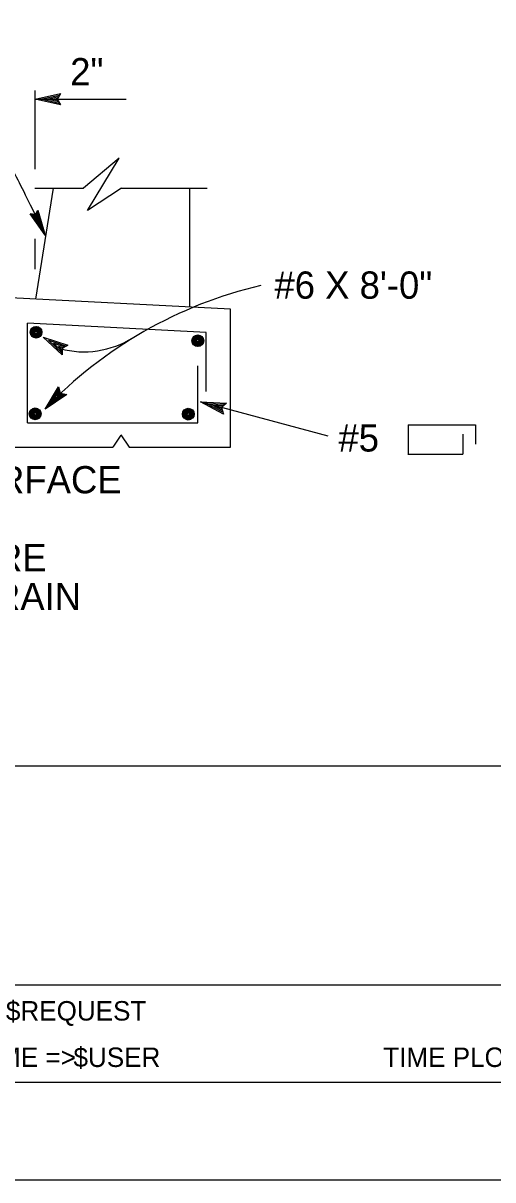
# Model space of a CAD drawing. Extents: x 0 to 2.83, y 0 to 1.83.
# Drawn here: x 0.7252 to 0.9261, y 0 to 0.4952 of the extents above; entities that cross this region are included whole.
import ezdxf

# ---------------------------------------------------------------- set-up
doc = ezdxf.new("R2010")
doc.units = 0
for name, color, linetype in [('10 Sheet Format', 7, 'Continuous'), ('210 Border', 7, 'Continuous'), ('212 Leaders and Dim Lines', 7, 'Continuous'), ('214 Text and Titles', 7, 'Continuous'), ('216 Rebar', 7, 'Continuous'), ('241 Concrete', 7, 'Continuous'), ('Default', 7, 'Continuous')]:
    doc.layers.add(name, color=color, linetype=linetype)

msp = doc.modelspace()

# ---------------------------------------------------------------- linework, layer by layer
at = {"layer": '10 Sheet Format'}
msp.add_lwpolyline([(0, 0), (2.833333333333333, 0), (2.833333333333333, 1.8333333333333333), (0, 1.8333333333333333)], close=True, dxfattribs=at)
at = {"layer": '210 Border'}
for p, q in [((2.791666651804788, 0.17708267623167617), (0.08333234863455112, 0.17708267623167617)), ((2.791666651804788, 0.08333333288297338), (0.08333234863455112, 0.08333333288297338)), ((2.791666651804788, 0.04166688334278559), (0.08333244519702242, 0.04166688334278559))]:
    msp.add_line(p, q, dxfattribs=at)
at = {"layer": '212 Leaders and Dim Lines'}
for p, q in [((0.7302867314766537, 0.432657256959636), (0.7302867314766537, 0.4664086485943932)), ((0.7302867314766537, 0.46266524566207545), (0.7411363664435031, 0.4650700785712682)), ((0.7302867314766537, 0.46266524566207545), (0.7692168096492055, 0.46266524566207545)), ((0.7411363664435031, 0.4602407278996015), (0.7302867314766537, 0.46266524566207545)), ((0.7302867314766537, 0.46266524566207545), (0.7302867314766537, 0.46266524566207545)), ((0.7407459501867585, 0.46088376644012236), (0.7327834270344925, 0.46266196485319533)), ((0.7328031118877738, 0.4626718072798359), (0.7407131420979559, 0.46442047841298695)), ((0.7352834034012112, 0.462658684044315), (0.7403916228276956, 0.4637938439168671)), ((0.7403227258412112, 0.4615333665984036), (0.7352834034012112, 0.462658684044315)), ((0.7377800989590493, 0.462658684044315), (0.7399683984821482, 0.46314424375858587)), ((0.7400044873798316, 0.46216328190340356), (0.7377800989590493, 0.462658684044315)), ((0.7411363664435031, 0.4650700785712682), (0.739689529727331, 0.46266524566207545)), ((0.739689529727331, 0.46266524566207545), (0.7411363664435031, 0.4602407278996015)), ((0.7411363664435031, 0.4650700785712682), (0.7411363664435031, 0.4650700785712682)), ((0.7411363664435031, 0.4602407278996015), (0.7411363664435031, 0.4602407278996015)), ((0.7292288495426599, 0.41342496463420647), (0.7281602492805828, 0.4135250145407267)), ((0.7346391216741022, 0.4045242285060008), (0.7281602492805828, 0.4135250145407267)), ((0.7346391216741022, 0.4045242285060008), (0.7286949386502868, 0.4134751816118748)), ((0.7292288495426599, 0.41342496463420647), (0.7346391216741022, 0.4045242285060008)), ((0.7302974498047373, 0.4133249147276863), (0.7292288495426599, 0.41342496463420647)), ((0.7297627604350333, 0.41337474765653814), (0.7346391216741022, 0.4045242285060008)), ((0.7308667658461033, 0.41423300334390517), (0.7302974498047373, 0.4133249147276863)), ((0.7302974498047373, 0.4133249147276863), (0.7346391216741022, 0.4045242285060008)), ((0.7346391216741022, 0.4045242285060008), (0.730581718586755, 0.41377876701138755)), ((0.7308667658461033, 0.41423300334390517), (0.7314368603647999, 0.4151414760089404)), ((0.7346391216741022, 0.4045242285060008), (0.7308667658461033, 0.41423300334390517)), ((0.7311518131054516, 0.41468723967642285), (0.7346391216741022, 0.4045242285060008)), ((0.7314368603647999, 0.4151414760089404), (0.7346391216741022, 0.4045242285060008)), ((0.7302867314766537, 0.38989505371011046), (0.7302867314766537, 0.4028362467987827)), ((0.7418962017801588, 0.35316628079979423), (0.733822131125967, 0.36081056549067964)), ((0.733822131125967, 0.36081056549067964), (0.733822131125967, 0.36081056549067964)), ((0.733822131125967, 0.36081056549067964), (0.7443732124847163, 0.35730994241549735)), ((0.7418896401623989, 0.35391758603336193), (0.7359644993247421, 0.3595310500273984)), ((0.7359841841780232, 0.35952448840963797), (0.7436744001932327, 0.3569687382919557)), ((0.7418601128824771, 0.3546951377379713), (0.7381101483323994, 0.3582449729463567)), ((0.7381101483323994, 0.3582449729463567), (0.7430772929770343, 0.35659800688849214)), ((0.7419060442067994, 0.3553972308383359), (0.7402525165311744, 0.3569621766741953)), ((0.7402525165311744, 0.3569621766741953), (0.7423784806855498, 0.3562568027649505)), ((0.7443699316758364, 0.35730994241549735), (0.7418962017801588, 0.35598777643677343)), ((0.7443699316758364, 0.35730994241549735), (0.7443699316758364, 0.35730994241549735)), ((0.7418962017801588, 0.35598777643677343), (0.7418962017801588, 0.35316628079979423)), ((0.7418962017801588, 0.35316628079979423), (0.7418962017801588, 0.35316628079979423)), ((0.7345780294919669, 0.330028704253013), (0.74029976017905, 0.339556173241138)), ((0.7363070157718361, 0.33185939560816924), (0.7404802046674619, 0.33880158719869)), ((0.7380195980073048, 0.33365399806564316), (0.7407131420979559, 0.33813886380488795)), ((0.739742022669414, 0.3354617237586379), (0.7408935865863677, 0.33738427776244007)), ((0.74029976017905, 0.339556173241138), (0.74029976017905, 0.339556173241138)), ((0.74029976017905, 0.339556173241138), (0.7410510654126176, 0.33685278672384633)), ((0.7410510654126176, 0.33685278672384633), (0.7438036640631124, 0.3362327138454869)), ((0.7438036640631124, 0.3362327138454869), (0.7345780294919669, 0.330028704253013)), ((0.7430687628739453, 0.33639347348061716), (0.7362971733451955, 0.33183971075488794)), ((0.7423043344048572, 0.33653454826246615), (0.7380195980073048, 0.33365399806564316)), ((0.7416317685844138, 0.33673467760415876), (0.739742022669414, 0.3354617237586379)), ((0.7438036640631124, 0.3362327138454869), (0.7438036640631124, 0.3362327138454869)), ((0.8108437127212891, 0.32789289767199736), (0.8009980052717841, 0.33305689084944523)), ((0.8009980052717841, 0.33305689084944523), (0.8009980052717841, 0.33305689084944523)), ((0.8009980052717841, 0.33305689084944523), (0.8121002625224087, 0.3325549270907734)), ((0.8555670432145133, 0.31834082261727076), (0.8009980052717841, 0.33305689084944523)), ((0.8106337409529563, 0.32861467562564317), (0.8034061189898566, 0.332407290691164)), ((0.8034290846520186, 0.332407290691164), (0.8115228401594924, 0.3320365592877005)), ((0.8121002625224087, 0.3325549270907734), (0.8100792842522011, 0.3306094074248098)), ((0.8121002625224087, 0.3325549270907734), (0.8121002625224087, 0.3325549270907734)), ((0.7345780294919669, 0.330028704253013), (0.7345780294919669, 0.330028704253013)), ((0.8103942419047008, 0.32935285762369004), (0.8058207943256905, 0.3317511289151224)), ((0.8058207943256905, 0.3317511289151224), (0.8110504036807421, 0.33151491067574734)), ((0.8102498863139714, 0.3300418274885338), (0.8082321888526437, 0.3310982479479609)), ((0.8082321888526437, 0.3310982479479609), (0.8104697005089457, 0.33099654287267444)), ((0.8100792842522011, 0.3306094074248098), (0.8108437127212891, 0.32789289767199736)), ((0.8108437127212891, 0.32789289767199736), (0.8108437127212891, 0.32789289767199736))]:
    msp.add_line(p, q, dxfattribs=at)
for centre, radius, start, end in [((0.8685962610872172, 0.2028834256737806), 0.18473554633981945, 103.04316666666666, 136.50710555555554), ((0.7512185348802514, 0.39341524605734274), 0.03890040556148047, 254.71586944444445, 302.3943138888889)]:
    msp.add_arc(centre, radius, start, end, dxfattribs=at)
msp.add_open_spline([(0.6935649001317946, 0.4546010191534715), (0.7087567354967577, 0.4540383585843988), (0.7138206806184118, 0.4467237711864536), (0.7346391216741022, 0.4045242285060008)], degree=2, dxfattribs=at)
at = {"layer": '216 Rebar'}
for p, q in [((0.8034323654608992, 0.3628400738639765), (0.7270452923030081, 0.3668459415067109)), ((0.7270452923030081, 0.3241134058419973), (0.7270452923030081, 0.3668459415067109)), ((0.8034323654608992, 0.33749910607324735), (0.8034323654608992, 0.3628400738639765)), ((0.799961269665638, 0.3241134058419973), (0.799961269665638, 0.34854230876402864)), ((0.7270452923030081, 0.3241134058419973), (0.799961269665638, 0.3241134058419973)), ((0.8898948026899087, 0.3232669571509036), (0.9185887571562108, 0.3232669571509036)), ((0.8898948026899087, 0.3232669571509036), (0.8898948026899087, 0.31046524090033073)), ((0.9185887571562108, 0.3232669571509036), (0.9185887571562108, 0.31493370259517445)), ((0.9132213538281898, 0.3192610895081692), (0.9132213538281898, 0.31069489752194523)), ((0.8898980834987895, 0.31069489752194523), (0.9132213538281898, 0.31069489752194523))]:
    msp.add_line(p, q, dxfattribs=at)
for centre, radius in [((0.7307319372416984, 0.36290601812246864), 0.00251966122), ((0.7307319372416984, 0.36290601812246864), 0.002393678159), ((0.7307319372416984, 0.36290601812246864), 0.0022676950979999997), ((0.7307319372416984, 0.36290601812246864), 0.002141712037), ((0.7307319372416984, 0.36290601812246864), 0.0020157289759999996), ((0.7307319372416984, 0.36290601812246864), 0.001889745915), ((0.7307319372416984, 0.36290601812246864), 0.001763762854), ((0.7307319372416984, 0.36290601812246864), 0.001637779793), ((0.7307319372416984, 0.36290601812246864), 0.001511796732), ((0.7307319372416984, 0.36290601812246864), 0.001385813671), ((0.7307319372416984, 0.36290601812246864), 0.00125983061), ((0.7307319372416984, 0.36290601812246864), 0.0011338475489999999), ((0.7307319372416984, 0.36290601812246864), 0.0010078644879999998), ((0.7307319372416984, 0.36290601812246864), 0.000881881427), ((0.7307319372416984, 0.36290601812246864), 0.000755898366), ((0.7307319372416984, 0.36290601812246864), 0.000629915305), ((0.7307319372416984, 0.36290601812246864), 0.0005039322439999999), ((0.7998782652009694, 0.3592466038974843), 0.00251966122), ((0.7998782652009694, 0.3592466038974843), 0.002393678159), ((0.7998782652009694, 0.3592466038974843), 0.0022676950979999997), ((0.7998782652009694, 0.3592466038974843), 0.002141712037), ((0.7998782652009694, 0.3592466038974843), 0.0020157289759999996), ((0.7998782652009694, 0.3592466038974843), 0.001889745915), ((0.7998782652009694, 0.3592466038974843), 0.001763762854), ((0.7998782652009694, 0.3592466038974843), 0.001637779793), ((0.7998782652009694, 0.3592466038974843), 0.001511796732), ((0.7998782652009694, 0.3592466038974843), 0.001385813671), ((0.7998782652009694, 0.3592466038974843), 0.00125983061), ((0.7998782652009694, 0.3592466038974843), 0.0011338475489999999), ((0.7998782652009694, 0.3592466038974843), 0.0010078644879999998), ((0.7998782652009694, 0.3592466038974843), 0.000881881427), ((0.7998782652009694, 0.3592466038974843), 0.000755898366), ((0.7998782652009694, 0.3592466038974843), 0.000629915305), ((0.7998782652009694, 0.3592466038974843), 0.0005039322439999999), ((0.7303530038160347, 0.3279522803127291), 0.00251966122), ((0.7303530038160347, 0.3279522803127291), 0.002393678159), ((0.7303530038160347, 0.3279522803127291), 0.0022676950979999997), ((0.7303530038160347, 0.3279522803127291), 0.002141712037), ((0.7303530038160347, 0.3279522803127291), 0.0020157289759999996), ((0.7303530038160347, 0.3279522803127291), 0.001889745915), ((0.7303530038160347, 0.3279522803127291), 0.001763762854), ((0.7303530038160347, 0.3279522803127291), 0.001637779793), ((0.7303530038160347, 0.3279522803127291), 0.001511796732), ((0.7303530038160347, 0.3279522803127291), 0.001385813671), ((0.7303530038160347, 0.3279522803127291), 0.00125983061), ((0.7303530038160347, 0.3279522803127291), 0.0011338475489999999), ((0.7303530038160347, 0.3279522803127291), 0.0010078644879999998), ((0.7303530038160347, 0.3279522803127291), 0.000881881427), ((0.7303530038160347, 0.3279522803127291), 0.000755898366), ((0.7303530038160347, 0.3279522803127291), 0.000629915305), ((0.7303530038160347, 0.3279522803127291), 0.0005039322439999999), ((0.7958333559325603, 0.3278262972517291), 0.00251966122), ((0.7958333559325603, 0.3278262972517291), 0.002393678159), ((0.7958333559325603, 0.3278262972517291), 0.0022676950979999997), ((0.7958333559325603, 0.3278262972517291), 0.002141712037), ((0.7958333559325603, 0.3278262972517291), 0.0020157289759999996), ((0.7958333559325603, 0.3278262972517291), 0.001889745915), ((0.7958333559325603, 0.3278262972517291), 0.001763762854), ((0.7958333559325603, 0.3278262972517291), 0.001637779793), ((0.7958333559325603, 0.3278262972517291), 0.001511796732), ((0.7958333559325603, 0.3278262972517291), 0.001385813671), ((0.7958333559325603, 0.3278262972517291), 0.00125983061), ((0.7958333559325603, 0.3278262972517291), 0.0011338475489999999), ((0.7958333559325603, 0.3278262972517291), 0.0010078644879999998), ((0.7958333559325603, 0.3278262972517291), 0.000881881427), ((0.7958333559325603, 0.3278262972517291), 0.000755898366), ((0.7958333559325603, 0.3278262972517291), 0.000629915305), ((0.7958333559325603, 0.3278262972517291), 0.0005039322439999999)]:
    msp.add_circle(centre, radius, dxfattribs=at)
at = {"layer": '241 Concrete'}
for p, q in [((0.7662936089369403, 0.4373997364755911), (0.7510509708794925, 0.4246308283138203)), ((0.7527438682616799, 0.4150902360901745), (0.7662936089369403, 0.4373997364755911)), ((0.7301378371215201, 0.4246308283138203), (0.7510509708794925, 0.4246308283138203)), ((0.7671892697612371, 0.4246308283138203), (0.7527438682616799, 0.4150902360901745)), ((0.7671892697612371, 0.4246308283138203), (0.8038463716700449, 0.4246308283138203))]:
    msp.add_line(p, q, dxfattribs=at)
at = {"layer": 'Default'}
for p, q in [((0.738041664544744, 0.4246308283138203), (0.7305163880982686, 0.3770919076396015)), ((0.7963197474732684, 0.4246308283138203), (0.7963197474732684, 0.3736437589882162)), ((0.8138489336555608, 0.3727251510200442), (0.4386628001737117, 0.39238658699202444)), ((0.8138489336555608, 0.31369683764733586), (0.8138489336555608, 0.3727251510200442)), ((0.7669596131396222, 0.3189002005313463), (0.7634983597710031, 0.31369683764733586)), ((0.7669760171840243, 0.31891332376686715), (0.7704635170236853, 0.31369683764733586)), ((0.5637309738182679, 0.31369683764733586), (0.7634983597710031, 0.31369683764733586)), ((0.7704635170236853, 0.31369683764733586), (0.8138489336555608, 0.31369683764733586))]:
    msp.add_line(p, q, dxfattribs=at)

# ---------------------------------------------------------------- texts
at = {"layer": '10 Sheet Format'}
for s, p in [('$REQUEST', (0.7178165648073457, 0.06820383182221884)), ('USERNAME =>', (0.6684532765827796, 0.048332042496085297)), ('$USER', (0.7467165342494546, 0.048332042496085297)), ('TIME PLOTTED =>', (0.8791870478999156, 0.048332042496085297))]:
    msp.add_text(s, height=0.008333333333333333, dxfattribs=at).set_placement(p)
at = {"layer": '212 Leaders and Dim Lines'}
msp.add_text('2"', height=0.01166655703418261, dxfattribs=at).set_placement((0.7453095553391281, 0.4686166329707734))
at = {"layer": '214 Text and Titles'}
for s, p in [('#6 X 8\'-0"', (0.8326483013617475, 0.3772596914232587)), ('#5', (0.8600064799044113, 0.3118202149678567)), ('PAINT TOP SURFACE ', (0.6060862920116508, 0.2939265037429383)), ('GIRDER BEFORE ', (0.6060862920116508, 0.26059338967457313)), ('INSTALLING DRAIN ', (0.6060862920116508, 0.2439268326403905))]:
    msp.add_text(s, height=0.01166655703418261, dxfattribs=at).set_placement(p)

doc.saveas('drawing.dxf')
